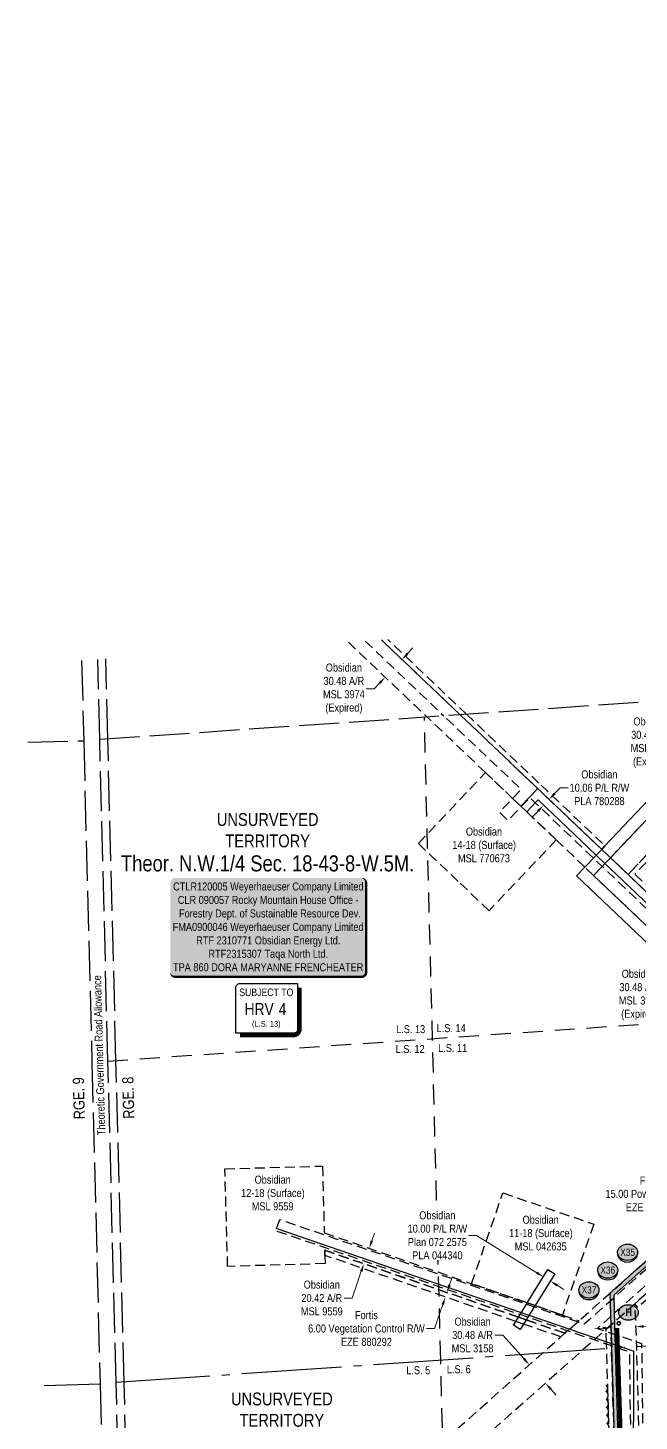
# Model space of a CAD drawing. Extents: x 624075 to 630566, y 5837004 to 5843820.
# Drawn here: x 624075 to 624839, y 5841017 to 5842758 of the extents above; entities that cross this region are included whole.
import ezdxf
from ezdxf.enums import TextEntityAlignment as Align

# ---------------------------------------------------------------- set-up
doc = ezdxf.new("R2010")
doc.units = 0
doc.header["$LTSCALE"] = 5
doc.header["$PDSIZE"] = 0.5
for name, pattern in [('0', [1, 1, 0]), ('foc-ACCESSROAD', [3.75, 2.5, -1.25]), ('foc-FLOWLINE', [3.75, 2.5, -1.25]), ('foc-LSD', [8, 5, -3]), ('foc-QUARTERLINE', [33, 25, -3, 2, -3]), ('foc-UNSURVEYED', [12.5, 10, -2.5])]:
    doc.linetypes.add(name, pattern=pattern)
doc.layers.get('Defpoints').update_dxf_attribs({"color": 9})
for name, color, linetype in [('AS-POWER', 104, 'foc-POWER'), ('AS-ROADS', 254, 'Continuous'), ('AS-SURFACE IMPACT', 7, 'Continuous'), ('C-AR', 13, 'foc-ACCESSROAD'), ('C-RW', 13, 'Continuous'), ('C-SYMBOL', 7, 'Continuous'), ('C-WS', 13, 'foc-ACCESSROAD'), ('CG-NOTES', 7, 'Continuous'), ('CTW', 7, 'Continuous'), ('F-EZE', 190, 'foc-FLOWLINE'), ('L-ROAD-T', 7, 'Continuous'), ('L-SECQ', 8, 'foc-QUARTERLINE'), ('L-SECTION-LSD', 7, 'foc-LSD'), ('L-UNS-T', 3, 'Continuous'), ('L-USEC', 7, 'foc-UNSURVEYED'), ('P-CROSSINGS', 250, 'Continuous'), ('P-TEMP-H', 41, 'Continuous'), ('P-TEMP_WORKSPACE', 46, 'Continuous'), ('T-BUSH', 110, '0')]:
    doc.layers.add(name, color=color, linetype=linetype)
for name, color, linetype, lineweight in [('C-AR-T', 13, 'Continuous', 9), ('C-RW-T', 13, 'Continuous', 9), ('C-WS-T', 13, 'Continuous', 9), ('F-EZE-T', 190, 'Continuous', 9)]:
    doc.layers.add(name, color=color, linetype=linetype, lineweight=lineweight)
doc.styles.add('100L', font='ARIALN.TTF', dxfattribs={"height": 11})
doc.styles.add('175L', font='ARIALN.TTF', dxfattribs={"height": 20})
doc.styles.add('80', font='ARIALN.TTF', dxfattribs={"height": 10})
doc.styles.add('80CG', font='ARIALN.TTF', dxfattribs={"height": 10})
doc.styles.add('80L', font='ARIALN.TTF', dxfattribs={"height": 10})
doc.styles.add('BOLD', font='ARIALNB.TTF')
doc.styles.add('Crossing', font='ARIALN.TTF', dxfattribs={"height": 10})
doc.styles.add('foc-LtypeFont', font='ARIALN.TTF', dxfattribs={"height": 7.35})
doc.styles.add('HRV', font='ARIALN.TTF', dxfattribs={"height": 3})
doc.linetypes.add('foc-POWER', pattern='A,6,-1,["P",foc-LtypeFont,S=0.2,R=0,X=-0.625,Y=-0.75],-1.24,4', length=12.24)
doc.dimstyles.new('Compass 5 000', dxfattribs={"dimscale": 5, "dimtxt": 9, "dimasz": 2, "dimexe": 0.2, "dimexo": 0.0625, "dimgap": 0.5, "dimtad": 0, "dimtih": 1, "dimtoh": 1, "dimzin": 0, "dimdsep": 46, "dimtxsty": '80CG', "dimcen": 0.1, "dimse1": 1, "dimse2": 1, "dimclrd": 256, "dimclrt": 256, "dimaunit": 1, "dimadec": 4, "dimazin": 0, "dimtfac": 0.06, "dimtofl": 0, "dimtmove": 0, "dimatfit": 1, "dimfxl": 0.2, "dimtolj": 1, "dimtzin": 0, "dimlwd": -1, "dimarcsym": 0})

# ---------------------------------------------------------------- blocks, each defined once
blk = doc.blocks.new('*D34')
at = {"layer": 'C-RW-T', "transparency": 16777216}
for p, q in [((624636, 5841249), (624626, 5841249)), ((624711.2, 5841202.4), (624636, 5841249)), ((624736.7, 5841186.6), (624745.2, 5841181.3))]:
    blk.add_line(p, q, dxfattribs=at)
for points in [[(624712, 5841203.8), (624710.3, 5841201), (624719.7, 5841197.1)], [(624737.5, 5841188), (624735.8, 5841185.2), (624728.2, 5841191.9)]]:
    blk.add_solid(points, dxfattribs=at)
at = {"layer": 'Defpoints', "color": 0, "transparency": 16777216}
for p in [(624719.7, 5841197.1), (624707.8, 5841178.1), (624716.3, 5841172.8)]:
    blk.add_point(p, dxfattribs=at)
at = {"layer": 'C-RW-T', "transparency": 16777216, "insert": (624586.9, 5841249), "char_height": 10, "attachment_point": 5, "style": '80CG', "bg_fill": 3, "box_fill_scale": 1.1, "bg_fill_color": 256, "bg_fill_true_color": 13158600, "bg_fill_transparency": 0}
blk.add_mtext('\\A1;Obsidian\\P10.00 P/L R/W\\PPlan 072 2575\\PPLA 044340', dxfattribs=at)
blk = doc.blocks.new('*D64')
at = {"layer": 'Defpoints', "color": 0, "transparency": 16777216}
for p in [(624950.9, 5841298.3), (624936.9, 5841285.8), (624960.9, 5841287.1)]:
    blk.add_point(p, dxfattribs=at)
at = {"layer": 'F-EZE-T', "transparency": 16777216}
for p, q in [((624923.6, 5841300.8), (624913.6, 5841300.8)), ((624930.2, 5841293.3), (624923.6, 5841300.8)), ((624953.4, 5841267.1), (624960.1, 5841259.6))]:
    blk.add_line(p, q, dxfattribs=at)
for points in [[(624931.5, 5841294.4), (624929, 5841292.2), (624936.9, 5841285.8)], [(624954.7, 5841268.2), (624952.2, 5841266), (624946.8, 5841274.6)]]:
    blk.add_solid(points, dxfattribs=at)
at = {"layer": 'F-EZE-T', "transparency": 16777216, "insert": (624854.4, 5841300.8), "char_height": 10, "attachment_point": 5, "style": '80CG'}
blk.add_mtext('\\A1;Fortis\\P15.00 Power Line R/W\\PEZE 100230', dxfattribs=at)
blk = doc.blocks.new('*D67')
at = {"layer": 'C-AR-T', "transparency": 16777216}
for p, q in [((624505, 5841242.3), (624508.3, 5841251.7)), ((624491.8, 5841204.1), (624480.3, 5841170.7)), ((624480.3, 5841170.7), (624470.3, 5841170.7))]:
    blk.add_line(p, q, dxfattribs=at)
for points in [[(624503.4, 5841242.8), (624506.6, 5841241.7), (624501.7, 5841232.8)], [(624490.2, 5841204.6), (624493.4, 5841203.5), (624495.1, 5841213.5)]]:
    blk.add_solid(points, dxfattribs=at)
at = {"layer": 'Defpoints', "color": 0, "transparency": 16777216}
for p in [(624481.1, 5841240), (624501.7, 5841232.8), (624474.4, 5841220.7)]:
    blk.add_point(p, dxfattribs=at)
at = {"layer": 'C-AR-T', "transparency": 16777216, "insert": (624442.4, 5841170.7), "char_height": 10, "attachment_point": 5, "style": '80CG'}
blk.add_mtext('\\A1;Obsidian\\P20.42 A/R\\PMSL 9559', dxfattribs=at)
blk = doc.blocks.new('*D68')
at = {"layer": 'Defpoints', "color": 0, "transparency": 16777216}
for p in [(624559.3, 5841185), (624561.2, 5841190.7), (624596.9, 5841172)]:
    blk.add_point(p, dxfattribs=at)
at = {"layer": 'F-EZE-T', "transparency": 16777216}
for p, q in [((624602.2, 5841187.1), (624605.4, 5841196.6)), ((624593.7, 5841162.5), (624583.3, 5841132.6)), ((624583.3, 5841132.6), (624573.3, 5841132.6))]:
    blk.add_line(p, q, dxfattribs=at)
for points in [[(624600.6, 5841187.7), (624603.7, 5841186.6), (624598.9, 5841177.7)], [(624592.1, 5841163.1), (624595.2, 5841162), (624596.9, 5841172)]]:
    blk.add_solid(points, dxfattribs=at)
at = {"layer": 'F-EZE-T', "transparency": 16777216, "insert": (624498.2, 5841132.6), "char_height": 10, "attachment_point": 5, "style": '80CG'}
blk.add_mtext('\\A1;Fortis\\P6.00 Vegetation Control R/W\\PEZE 880292', dxfattribs=at)
blk = doc.blocks.new('*D70')
at = {"layer": 'C-RW-T', "transparency": 16777216}
for p, q in [((624733.5, 5841800.9), (624740.4, 5841808.2)), ((624740.4, 5841808.2), (624750.4, 5841808.2)), ((624712.8, 5841779.2), (624705.9, 5841771.9))]:
    blk.add_line(p, q, dxfattribs=at)
for points in [[(624732.3, 5841802.1), (624734.7, 5841799.8), (624726.6, 5841793.7)], [(624711.6, 5841780.3), (624714, 5841778), (624719.7, 5841786.4)]]:
    blk.add_solid(points, dxfattribs=at)
at = {"layer": 'Defpoints', "color": 0, "transparency": 16777216}
for p in [(624726.6, 5841793.7), (624730.2, 5841790.3), (624723.3, 5841783)]:
    blk.add_point(p, dxfattribs=at)
at = {"layer": 'C-RW-T', "transparency": 16777216, "insert": (624789.5, 5841808.2), "char_height": 10, "attachment_point": 5, "style": '80CG'}
blk.add_mtext('\\A1;Obsidian\\P10.06 P/L R/W\\PPLA 780288', dxfattribs=at)
blk = doc.blocks.new('*D76')
at = {"layer": 'C-RW-T', "transparency": 16777216}
for p, q in [((624935.1, 5841609.4), (624942, 5841616.7)), ((624900.5, 5841573), (624877.9, 5841549.3)), ((624877.9, 5841549.3), (624867.9, 5841549.3))]:
    blk.add_line(p, q, dxfattribs=at)
for points in [[(624933.9, 5841610.6), (624936.3, 5841608.3), (624928.2, 5841602.2)], [(624899.3, 5841574.2), (624901.7, 5841571.9), (624907.4, 5841580.3)]]:
    blk.add_solid(points, dxfattribs=at)
at = {"layer": 'Defpoints', "color": 0, "transparency": 16777216}
for p in [(624907.4, 5841580.3), (624940.2, 5841590.8), (624919.3, 5841568.9)]:
    blk.add_point(p, dxfattribs=at)
at = {"layer": 'C-RW-T', "transparency": 16777216, "insert": (624840, 5841549.3), "char_height": 10, "attachment_point": 5, "style": '80CG'}
blk.add_mtext('\\A1;Obsidian\\P30.48 A/R\\PMSL 3974\\P(Expired)', dxfattribs=at)
blk = doc.blocks.new('*D120')
at = {"layer": 'C-RW-T', "transparency": 16777216}
for p, q in [((624668.8, 5841124.5), (624658.8, 5841124.5)), ((624695.3, 5841094.7), (624668.8, 5841124.5)), ((624728.8, 5841056.9), (624735.4, 5841049.5))]:
    blk.add_line(p, q, dxfattribs=at)
for points in [[(624696.5, 5841095.8), (624694, 5841093.6), (624701.9, 5841087.2)], [(624730, 5841058), (624727.5, 5841055.8), (624722.2, 5841064.4)]]:
    blk.add_solid(points, dxfattribs=at)
at = {"layer": 'Defpoints', "color": 0, "transparency": 16777216}
for p in [(624701.9, 5841087.2), (624714, 5841098), (624734.3, 5841075.2)]:
    blk.add_point(p, dxfattribs=at)
at = {"layer": 'C-RW-T', "transparency": 16777216, "insert": (624630.9, 5841124.5), "char_height": 10, "attachment_point": 5, "style": '80CG'}
blk.add_mtext('\\A1;Obsidian\\P30.48 A/R\\PMSL 3158', dxfattribs=at)
blk = doc.blocks.new('*D121')
at = {"layer": 'C-RW-T', "transparency": 16777216}
for p, q in [((624793.8, 5841133.1), (624783.8, 5841132.7)), ((624844.8, 5841135.3), (624872.7, 5841136.5))]:
    blk.add_line(p, q, dxfattribs=at)
for points in [[(624793.7, 5841134.8), (624793.9, 5841131.5), (624803.8, 5841133.5)], [(624844.8, 5841136.9), (624844.9, 5841133.6), (624834.8, 5841134.9)]]:
    blk.add_solid(points, dxfattribs=at)
at = {"layer": 'Defpoints', "color": 0, "transparency": 16777216}
for p in [(624804.3, 5841122.3), (624834.8, 5841134.9), (624835.3, 5841123.6)]:
    blk.add_point(p, dxfattribs=at)
at = {"layer": 'C-RW-T', "transparency": 16777216, "insert": (624900.6, 5841136.5), "char_height": 10, "attachment_point": 5, "style": '80CG', "bg_fill": 3, "box_fill_scale": 1.1, "bg_fill_color": 256, "bg_fill_true_color": 13158600, "bg_fill_transparency": 0}
blk.add_mtext('\\A1;Obsidian\\P30.48 A/R\\PMSL 3973\\P(Expired)', dxfattribs=at)
blk = doc.blocks.new('xing2')
h = blk.add_hatch(color=50)
h.dxf.hatch_style = 1
edge = h.paths.add_edge_path()
edge.add_ellipse((0, 0), major_axis=(-12.5, 0), ratio=0.816297, start_angle=0, end_angle=360)
h = blk.add_hatch(color=250)
h.dxf.hatch_style = 1
edge = h.paths.add_edge_path()
edge.add_ellipse((0, -2), major_axis=(-12.5, 0), ratio=0.816297, start_angle=0, end_angle=180)
edge.add_line((12.5, -2), (12.5, 0))
edge.add_ellipse((0, 0), major_axis=(-12.5, 0), ratio=0.816297, start_angle=0, end_angle=180, ccw=False)
edge.add_line((-12.5, 0), (-12.5, -2))
at = {"color": 250}
blk.add_ellipse((0, 0), major_axis=(-12.5, 0), ratio=0.816297, dxfattribs=at)
blk.add_ellipse((0, -2), major_axis=(-12.5, 0), ratio=0.816297, start_param=0, end_param=3.141593, dxfattribs=at)
at = {"color": 250, "style": 'Crossing'}
blk.add_attdef('CROSSING', text='', height=9, dxfattribs=at).set_placement((0.1, 0), align=Align.MIDDLE_CENTER)
at = {"color": 250, "style": 'Crossing', "flags": 1}
for tag, p in [('OWNER', (0.1, -12.5)), ('DESCRIPTION', (0.1, -25.8)), ('LOCATION', (0.1, -39.3)), ('DWG_REF', (0.1, -52.8))]:
    blk.add_attdef(tag, text='', height=9, dxfattribs=at).set_placement(p, align=Align.MIDDLE_CENTER)
blk = doc.blocks.new('AA')
at = {"const_width": 4}
blk.add_lwpolyline([(-1, 0, 1), (1, 0, 1)], format="xyb", close=True, dxfattribs=at)
blk.add_circle((0, 0), 2)
blk = doc.blocks.new('Route_Letters')
h = blk.add_hatch(color=255)
h.dxf.hatch_style = 1
edge = h.paths.add_edge_path()
edge.add_ellipse((-0.1, 0.5), major_axis=(-12, 0), ratio=0.789318, start_angle=0, end_angle=360)
at = {"color": 5}
blk.add_open_spline([(-12.3, 0.5), (-12.3, -0.3), (-12.2, -1), (-11.7, -2.8), (-11.1, -3.9), (-9.6, -5.8), (-8.5, -6.7), (-6.2, -8), (-4.9, -8.5), (-2.1, -9.2), (-0.7, -9.3), (2.2, -9.1), (3.6, -8.8), (6.3, -7.9), (7.5, -7.2), (9.5, -5.6), (10.4, -4.6), (11.6, -2.5), (12, -1.4), (12.2, 0.9), (12, 2.1), (11.2, 4.3), (10.5, 5.4), (8.8, 7.2), (7.7, 8), (5.3, 9.2), (3.9, 9.7), (1.1, 10.2), (-0.4, 10.2), (-3.2, 9.9), (-4.6, 9.6), (-7.2, 8.5), (-8.3, 7.7), (-10.2, 6), (-11, 5), (-12, 2.9), (-12.3, 1.7), (-12.3, 0.5), (-12.3, 0.5), (-12.3, 0.5)], degree=3, knots=[0, 0, 0, 0, 0.219529, 0.219529, 0.575727, 0.575727, 0.931924, 0.931924, 1.288121, 1.288121, 1.644318, 1.644318, 2.000515, 2.000515, 2.356712, 2.356712, 2.712909, 2.712909, 3.069107, 3.069107, 3.425304, 3.425304, 3.781501, 3.781501, 4.137698, 4.137698, 4.493895, 4.493895, 4.850092, 4.850092, 5.20629, 5.20629, 5.562487, 5.562487, 5.918684, 5.918684, 6.274881, 6.274881, 6.283185, 6.283185, 6.283185, 6.283185], dxfattribs=at)
at = {"color": 14, "style": 'BOLD'}
blk.add_attdef('A', text='', height=9.5, dxfattribs=at).set_placement((0.2, 1), align=Align.MIDDLE)
blk = doc.blocks.new('*U140')
h = blk.add_hatch(color=255)
edge = h.paths.add_edge_path()
edge.add_line((-116.5, -62.5), (116.5, -62.5))
edge.add_arc((116.5, -56.5), 6, 270, 360)
edge.add_line((122.5, -56.5), (122.5, 55))
edge.add_arc((116.5, 55), 6, 0, 90)
edge.add_line((116.5, 61), (-116.5, 61))
edge.add_arc((-116.5, 55), 6, 90, 180)
edge.add_line((-122.5, 55), (-122.5, -56.5))
edge.add_arc((-116.5, -56.5), 6, 180, 270)
at = {"color": 44, "flags": 128}
blk.add_lwpolyline([(-116.5, -62.5, 3, 3, 0), (116.5, -62.5, 3, 3, 0.414214), (122.5, -56.5, 3, 3, 0), (122.5, 55, 3, 0, 0.414214), (116.5, 61, 0, 0, 0), (-116.5, 61, 0, 0, 0.414214), (-122.5, 55, 0, 0, 0), (-122.5, -56.5, 0, 3, 0.414214)], format="xyseb", close=True, dxfattribs=at)
at = {"color": 44, "style": '80'}
blk.add_attdef('ENTER_TEXT_001', (-36, -5), '', height=10, dxfattribs=at)
blk = doc.blocks.new('*D203')
at = {"layer": 'C-WS-T', "transparency": 16777216}
for p, q in [((624549.6, 5841975.8), (624556.4, 5841983)), ((624507.9, 5841931.9), (624497.9, 5841931.9)), ((624514.8, 5841939.2), (624507.9, 5841931.9))]:
    blk.add_line(p, q, dxfattribs=at)
for points in [[(624548.3, 5841976.9), (624550.8, 5841974.6), (624542.7, 5841968.5)], [(624513.6, 5841940.3), (624516, 5841938), (624521.7, 5841946.4)]]:
    blk.add_solid(points, dxfattribs=at)
at = {"layer": 'Defpoints', "color": 0, "transparency": 16777216}
for p in [(624547.3, 5841964.1), (624521.7, 5841946.4), (624526.3, 5841942)]:
    blk.add_point(p, dxfattribs=at)
at = {"layer": 'C-WS-T', "transparency": 16777216, "insert": (624470, 5841931.9), "char_height": 10, "attachment_point": 5, "style": '80CG'}
blk.add_mtext('\\A1;Obsidian\\P30.48 A/R\\PMSL 3974\\P(Expired)', dxfattribs=at)
blk = doc.blocks.new('HRV')
blk.add_lwpolyline([(-35.1, 31.6), (37.2, 31.6), (37.2, -25.5, -0.414214), (32.2, -30.5), (-40.1, -30.5), (-40.1, 26.6, -0.414214)], format="xyb", close=True)
at = {"const_width": 5, "flags": 128}
blk.add_lwpolyline([(-35.1, -33), (32.2, -33, 0.414214), (39.7, -25.5), (39.7, 26.6)], format="xyb", dxfattribs=at)
at = {"style": '80L'}
blk.add_text('SUBJECT TO', height=9.5, dxfattribs=at).set_placement((-2, 13.1), align=Align.BOTTOM_CENTER)
blk.add_attdef('(N.W.1/4 00)', text='', height=7.12, dxfattribs=at).set_placement((-2, -24.4), align=Align.BOTTOM_CENTER)
at = {"layer": 'CTW', "color": 3, "style": 'HRV'}
blk.add_text('HRV', height=15, dxfattribs=at).set_placement((-10.9, -0.2), align=Align.MIDDLE_CENTER)
blk.add_attdef('0', text='', height=15, dxfattribs=at).set_placement((18.3, -0.2), align=Align.MIDDLE_CENTER)
blk = doc.blocks.new('*D215')
at = {"layer": 'C-AR-T', "transparency": 16777216}
for p, q in [((624892.6, 5841864.6), (624882.6, 5841864.6)), ((624910.2, 5841847.9), (624892.6, 5841864.6)), ((624946.8, 5841813.2), (624954, 5841806.3))]:
    blk.add_line(p, q, dxfattribs=at)
for points in [[(624911.3, 5841849.1), (624909, 5841846.7), (624917.4, 5841841.1)], [(624947.9, 5841814.4), (624945.6, 5841812), (624939.5, 5841820.1)]]:
    blk.add_solid(points, dxfattribs=at)
at = {"layer": 'Defpoints', "color": 0, "transparency": 16777216}
for p in [(624917.4, 5841841.1), (624919.9, 5841843.7), (624942, 5841822.7)]:
    blk.add_point(p, dxfattribs=at)
at = {"layer": 'C-AR-T', "transparency": 16777216, "insert": (624854.7, 5841864.6), "char_height": 10, "attachment_point": 5, "style": '80CG'}
blk.add_mtext('\\A1;Obsidian\\P30.48 A/R\\PMSL 3975\\P(Expired)', dxfattribs=at)

msp = doc.modelspace()

# ---------------------------------------------------------------- hatches: boundary and pattern name
at = {"layer": 'P-TEMP-H'}
h = msp.add_hatch(color=256, dxfattribs=at)
h.dxf.hatch_style = 1
h.paths.add_polyline_path([(626146.972, 5837443.751), (626146.972, 5837438.753), (626166.965, 5837438.753), (626224.004, 5837431.653), (626243.169, 5837585.622), (626233.959, 5837949.053), (626231.8, 5838034.23), (626231.637, 5838044.604), (626217.476, 5838047.906), (626192.914, 5838053.632), (626168.224, 5838059.389), (626148.846, 5838064.598), (626126.735, 5838070.541), (626120.02, 5838073.358), (626066.392, 5838095.862), (626034.974, 5838117.397), (626016.465, 5838143.526), (626006.745, 5838177.961), (626001.353, 5838249.593), (625977.662, 5838378.714), (625947.35, 5838459.403), (625904.912, 5838538.206), (625897.192, 5838552.542), (625873.592, 5838582.481), (625863.508, 5838595.275), (625834.479, 5838617.974), (625827.535, 5838623.403), (625820.979, 5838625.255), (625789.861, 5838634.045), (625788.714, 5838634.369), (625756.415, 5838643.492), (625740.16, 5838648.083), (625710.207, 5838671.474), (625705.365, 5838696.723), (625702.97, 5838732.53), (625698.478, 5838799.717), (625692.894, 5838854.433), (625685.696, 5838889.503), (625669.945, 5838919.941), (625615.201, 5838963.715), (625535.375, 5839015.448), (625523.932, 5839030.241), (625499.608, 5839095.12), (625469.377, 5839178.902), (625441.079, 5839232.735), (625434.25, 5839245.727), (625426.315, 5839265.348), (625424.704, 5839269.331), (625413.136, 5839297.937), (625412.539, 5839299.411), (625224.707, 5839504.989), (625132.612, 5839605.789), (625122.618, 5839616.727), (625068.186, 5839676.304), (625054.684, 5839691.083), (625031.923, 5839715.997), (624532.487, 5840262.62), (624506.503, 5840291.058), (624434.39, 5840369.985), (624424.273, 5840381.058), (624365.831, 5840445.021), (624352.844, 5840459.231), (624392.625, 5840495.53), (624409.07, 5840512.876), (624501.284, 5840555.496), (624522.002, 5840577.34), (624812.151, 5840884.072), (624815.187, 5840926.185), (624808.861, 5841137.063), (624807.821, 5841174.517), (625068.366, 5841405.676), (625067.508, 5841404.923), (625187.406, 5841511.282), (625331.524, 5841639.139), (625678.972, 5841947.4), (625954.053, 5842191.456), (626028.823, 5842257.79), (626289.176, 5842488.777), (626597.923, 5842762.709), (626601.125, 5842765.55), (626871.997, 5843005.873), (627013.797, 5843131.681), (627394.954, 5843469.852), (627476.425, 5843542.136), (627579.461, 5843629.016), (627595.899, 5843609.521), (627807.119, 5843368.502), (627912.819, 5843406.904), (627967.027, 5843414.89), (628230.311, 5843232.542), (628315.153, 5843173.781), (628393.275, 5843122.374), (628460.671, 5843078.024), (628653.288, 5843395.538), (628765.077, 5843342.231), (628887.206, 5843339.246), (629211.708, 5843376.773), (629377.481, 5843423.741), (629453.63, 5843473.599), (629463.418, 5843558.632), (629455.324, 5843594.326), (629450.449, 5843593.221), (629458.355, 5843558.357), (629448.933, 5843476.497), (629375.383, 5843428.342), (629210.734, 5843381.692), (628886.979, 5843344.252), (628766.266, 5843347.201), (628651.36, 5843401.995), (628459.087, 5843085.049), (628396.049, 5843126.532), (628317.95, 5843177.924), (628233.157, 5843236.651), (627968.251, 5843420.123), (627911.589, 5843411.774), (627808.625, 5843374.367), (627599.69, 5843612.78), (627580.109, 5843636.002), (627473.155, 5843545.916), (627391.636, 5843473.591), (627010.48, 5843135.42), (626868.68, 5843009.612), (626598.043, 5842769.497), (626285.859, 5842492.516), (626025.506, 5842261.529), (625950.736, 5842195.195), (625675.655, 5841951.138), (625328.207, 5841642.878), (625196.525, 5841526.047), (625103.713, 5841443.718), (625099.206, 5841439.719), (625091.65, 5841433.016), (625087.931, 5841429.729), (625080.041, 5841422.752), (625076.282, 5841419.429), (625065.049, 5841409.415), (624802.76, 5841176.709), (624803.865, 5841136.919), (624810.183, 5840926.29), (624807.294, 5840886.21), (624518.371, 5840580.774), (624498.317, 5840559.631), (624406.101, 5840517.01), (624389.256, 5840499.222), (624345.782, 5840459.554), (624362.141, 5840441.649), (624420.583, 5840377.686), (624430.7, 5840366.614), (624502.813, 5840287.687), (624528.797, 5840259.248), (625028.233, 5839712.625), (625050.994, 5839687.711), (625064.496, 5839672.932), (625118.928, 5839613.356), (625128.922, 5839602.417), (625221.017, 5839501.617), (625408.243, 5839296.704), (625408.502, 5839296.063), (625420.071, 5839267.457), (625421.682, 5839263.474), (625429.71, 5839243.622), (625436.655, 5839230.41), (625464.793, 5839176.881), (625494.917, 5839093.394), (625519.517, 5839027.78), (625531.942, 5839011.716), (625612.274, 5838959.655), (625665.994, 5838916.701), (625680.939, 5838887.821), (625687.947, 5838853.675), (625693.496, 5838799.297), (625697.983, 5838732.196), (625700.398, 5838696.083), (625705.652, 5838668.69), (625737.857, 5838643.539), (625755.056, 5838638.682), (625787.355, 5838629.559), (625788.502, 5838629.235), (625819.621, 5838620.445), (625825.231, 5838618.86), (625831.401, 5838614.037), (625859.955, 5838591.709), (625869.667, 5838579.387), (625892.997, 5838549.789), (625900.511, 5838535.836), (625942.789, 5838457.33), (625972.827, 5838377.374), (625996.389, 5838248.953), (626001.799, 5838177.086), (626011.889, 5838141.339), (626031.411, 5838113.78), (626063.988, 5838091.451), (626118.086, 5838068.75), (626125.112, 5838065.802), (626147.549, 5838059.771), (626167.007, 5838054.541), (626191.779, 5838048.765), (626216.342, 5838043.038), (626226.701, 5838040.623), (626226.803, 5838034.128), (626228.962, 5837948.926), (626238.163, 5837585.869), (626219.661, 5837437.23), (626167.274, 5837443.751)])

# ---------------------------------------------------------------- linework, layer by layer
at = {"layer": 'AS-POWER'}
for points in [[(624385.039, 5841258.048), (624690.419, 5841153.18), (624700.129, 5841149.847), (624749.84, 5841132.778), (624782.991, 5841121.397), (624798.581, 5841116.044), (624804.645, 5841113.962), (624813.779, 5841110.821), (624832.444, 5841104.419)], [(624104.161, 5840713.885), (624167.275, 5840644.686), (624183.886, 5840626.46), (624190.774, 5840618.906), (624193.326, 5840616.111), (624198.314, 5840610.524), (624200.735, 5840607.977), (624204.443, 5840603.916), (624292.595, 5840507.276), (624346.914, 5840554.018), (624398.712, 5840602.179), (624496.913, 5840604.04), (624523.508, 5840604.683), (624546.032, 5840628.041), (624612.398, 5840697.487), (624690.661, 5840779.862), (624769.282, 5840862.193), (624832.31, 5840928.163), (624832.444, 5841104.419)]]:
    msp.add_lwpolyline(points, dxfattribs=at)
at = {"layer": 'AS-ROADS', "const_width": 5, "flags": 128}
msp.add_lwpolyline([(624811.867, 5841133.377), (624815.165, 5841030.972), (624817.272, 5840958.14), (624813.871, 5840927.347), (624802.949, 5840904.249), (624767.561, 5840867.417), (624695.944, 5840792.88), (624618.538, 5840710.689), (624608.961, 5840701.192), (624568.57, 5840658.129), (624541.386, 5840630.349), (624519.42, 5840607.424), (624482.189, 5840569.105), (624460.363, 5840548.523), (624430.398, 5840523.665), (624401.104, 5840500.668), (624379.201, 5840482.974), (624357.012, 5840463.177), (624345.406, 5840452.982)], dxfattribs=at)
at = {"layer": 'C-AR', "flags": 128}
msp.add_lwpolyline([(624246.993, 5840642.852), (624212.794, 5840612.503), (624209.032, 5840616.619), (624206.638, 5840619.136), (624201.695, 5840624.662), (624199.116, 5840627.48), (624192.222, 5840635.026), (624205.922, 5840647.189), (624226.419, 5840665.371), (624717.576, 5841101.131), (624741.267, 5841122.152), (624746.42, 5841126.724), (624749.768, 5841129.694), (624751.074, 5841130.853), (624762.668, 5841141.139), (624763.959, 5841142.285), (624990.146, 5841342.959), (625029.632, 5841377.992), (625040.849, 5841387.943), (625065.049, 5841409.415), (625076.282, 5841419.429), (625091.65, 5841433.016), (625099.206, 5841439.719), (625103.713, 5841443.718), (625116.613, 5841455.163), (625124.14, 5841461.841), (625196.306, 5841525.867), (625211.108, 5841539), (625220.877, 5841547.667), (625328.034, 5841642.739), (625505.788, 5841800.445), (625622.845, 5841904.3), (625660.393, 5841937.614), (625675.604, 5841951.109), (625702.426, 5841974.907), (625783.995, 5842047.275), (625813.493, 5842073.447), (625941.658, 5842187.157), (625946.153, 5842191.145), (625953.689, 5842197.83), (625968.991, 5842211.405), (625970.072, 5842212.363), (625971.176, 5842172.575), (625964.691, 5842166.822), (625957.103, 5842160.088), (625814.524, 5842033.59), (625785.026, 5842007.419), (625752.276, 5841978.362), (625643.085, 5841881.487), (625622.373, 5841863.11), (625614.822, 5841856.411), (625614.331, 5841855.976), (625590.31, 5841834.663), (625526.03, 5841777.632), (625222.25, 5841508.114), (625212.48, 5841499.446), (625197.678, 5841486.314), (625145.26, 5841439.808), (625137.733, 5841433.13), (625121.396, 5841418.635), (625098.5, 5841398.321), (625087.24, 5841388.332), (625049.899, 5841355.202), (624991.17, 5841303.097), (624837.468, 5841166.732), (624833.641, 5841163.336), (624803.865, 5841136.919), (624798.003, 5841131.718), (624797.038, 5841130.861), (624795.826, 5841129.786), (624784.155, 5841119.43), (624782.929, 5841118.342), (624767.422, 5841104.584), (624246.993, 5840642.852)], close=True, dxfattribs=at)
at = {"layer": 'C-AR'}
for points in [[(624985.979, 5841505.226), (624782.219, 5841698.815), (624771.348, 5841709.144), (624735.583, 5841743.123), (624698.66, 5841778.205), (624697.055, 5841779.729), (624691.795, 5841784.726), (624691.363, 5841785.137), (624681.006, 5841794.977), (624647.143, 5841827.149), (624573.895, 5841896.736), (624573.879, 5841896.752)], [(624615.148, 5841899.61), (624615.164, 5841899.594), (624712.367, 5841807.243), (624718.06, 5841801.836), (624792.354, 5841731.249), (624803.305, 5841720.854), (624825.334, 5841699.916), (624984.872, 5841548.347)]]:
    msp.add_lwpolyline(points, dxfattribs=at)
at = {"layer": 'C-AR', "flags": 128}
msp.add_lwpolyline([(624959.469, 5840742.786), (624916.47, 5840783.536), (624887.42, 5840811.068), (624844.962, 5840851.309), (624837.699, 5840858.192), (624834.081, 5840861.623), (624823.196, 5840871.938), (624815.287, 5840878.65), (624810.925, 5840882.776), (624810.183, 5840926.29), (624804.692, 5841107.165), (624804.587, 5841110.927), (624804.546, 5841112.39), (624804.142, 5841126.938), (624804.101, 5841128.423), (624803.865, 5841136.919), (624833.641, 5841163.336), (624835.544, 5841118.161), (624835.582, 5841116.767), (624835.773, 5841109.652), (624840.723, 5840925.119), (624840.79, 5840922.625), (624841.488, 5840896.621), (624844.176, 5840894.073), (624855.059, 5840883.757), (624858.679, 5840880.328), (624865.941, 5840873.444), (624908.4, 5840833.202), (624937.45, 5840805.671), (625005.894, 5840740.805), (625108.129, 5840643.912)], dxfattribs=at)
at = {"layer": 'C-RW'}
for points in [[(624986.523, 5841484.023), (624761.02, 5841698.273), (624771.348, 5841709.144), (624782.015, 5841720.371), (624785.423, 5841723.957), (624792.353, 5841731.25), (624796.491, 5841735.606), (624975.232, 5841923.737)], [(624975.776, 5841902.539), (624803.292, 5841720.886), (624796.327, 5841713.655), (624792.911, 5841710.047), (624782.219, 5841698.815), (624985.979, 5841505.226)], [(624985.237, 5841534.113), (624818.403, 5841692.623), (624796.331, 5841713.644), (624785.423, 5841723.957), (624712.733, 5841793.019), (624709.328, 5841789.434), (624698.66, 5841778.205), (624697.055, 5841779.729), (624691.795, 5841784.726), (624691.363, 5841785.137), (624712.367, 5841807.243), (624718.06, 5841801.836), (624718.06, 5841801.836), (624792.354, 5841731.249), (624803.305, 5841720.854), (624825.334, 5841699.916), (624984.872, 5841548.347)]]:
    msp.add_lwpolyline(points, dxfattribs=at)
msp.add_lwpolyline([(624694.771, 5841138.206), (624690.535, 5841131.363), (624682.024, 5841136.63), (624685.074, 5841141.555), (624688.313, 5841146.788), (624690.33, 5841150.044), (624691.239, 5841151.513), (624698.432, 5841163.132), (624699.34, 5841164.597), (624725.153, 5841206.293), (624733.658, 5841201.019), (624709.037, 5841161.249), (624708.144, 5841159.806), (624700.936, 5841148.164), (624700.042, 5841146.719), (624698.012, 5841143.44), (624694.771, 5841138.206)], close=True, dxfattribs=at)
at = {"layer": 'C-WS'}
for points in [[(625243.42, 5842169.712), (625245.182, 5842096.079), (625191.826, 5842094.802), (625176.581, 5842094.437), (625164.314, 5842094.144), (625157.556, 5842093.982), (625113.088, 5842002.786), (625043.227, 5841929.253), (624976.883, 5841859.426), (624829.471, 5841704.271), (624825.334, 5841699.916), (624803.305, 5841720.854), (624975.776, 5841902.539), (624998.194, 5841926.138), (625087.737, 5842020.382), (625123.225, 5842093.161), (625120.307, 5842215.118), (625151.101, 5842215.855), (625181.285, 5842216.577), (625242.264, 5842218.036), (625243.019, 5842186.49), (625243.42, 5842169.712)], [(624735.583, 5841743.123), (624651.557, 5841654.683), (624613.029, 5841691.288), (624563.117, 5841738.71), (624647.143, 5841827.149), (624681.006, 5841794.977), (624691.363, 5841785.137), (624691.795, 5841784.726), (624697.055, 5841779.729), (624698.66, 5841778.205), (624735.583, 5841743.123)], [(624445.523, 5841252.245), (624629.699, 5841188.645), (624699.34, 5841164.597), (624709.037, 5841161.249), (624743.194, 5841149.455), (624763.959, 5841142.285), (624762.668, 5841141.139), (624751.074, 5841130.853), (624749.768, 5841129.694), (624746.42, 5841126.724), (624698.012, 5841143.44), (624688.313, 5841146.788), (624446.133, 5841230.419), (624446.312, 5841224.006), (624446.601, 5841213.652), (624324.656, 5841210.247), (624321.251, 5841332.191), (624443.196, 5841335.596), (624445.523, 5841252.245)], [(624782.386, 5841262.951), (624743.194, 5841149.455), (624709.037, 5841161.249), (624699.34, 5841164.597), (624629.699, 5841188.645), (624668.893, 5841302.142), (624782.386, 5841262.951)]]:
    msp.add_lwpolyline(points, close=True, dxfattribs=at)
at = {"layer": 'C-WS', "flags": 128}
for points in [[(624615.427, 5841899.376), (624615.178, 5841899.612), (624516.88, 5841993.008)], [(624475.611, 5841990.15), (624558.558, 5841911.338), (624573.909, 5841896.754), (624574.095, 5841896.577)]]:
    msp.add_lwpolyline(points, dxfattribs=at)
at = {"layer": 'Defpoints'}
for p in [(624382.551, 5841271.967), (624382.551, 5841271.967), (624674.897, 5841169.828), (624674.897, 5841169.828)]:
    msp.add_point(p, dxfattribs=at)
at = {"layer": 'F-EZE'}
for points in [[(625103.713, 5841443.718), (625099.206, 5841439.719), (624984.872, 5841548.347), (624825.334, 5841699.916), (624829.471, 5841704.271), (624976.883, 5841859.426), (625043.227, 5841929.253), (625113.088, 5842002.786), (625157.556, 5842093.982), (625164.314, 5842094.144), (625118.078, 5841999.322), (625052.09, 5841929.867), (624977.101, 5841850.939), (624833.823, 5841700.136), (624984.654, 5841556.834), (625103.713, 5841443.718)], [(624991.371, 5841295.25), (624837.656, 5841158.847), (624833.641, 5841163.336), (624837.468, 5841166.732), (624991.17, 5841303.097), (625049.899, 5841355.202), (625087.24, 5841388.332), (625098.5, 5841398.321), (625102.867, 5841394.172), (625091.609, 5841384.182), (625053.889, 5841350.716), (624991.371, 5841295.25)], [(624746.42, 5841126.724), (624741.267, 5841122.152), (624694.771, 5841138.206), (624685.074, 5841141.555), (624446.312, 5841224.006), (624446.133, 5841230.419), (624688.313, 5841146.788), (624698.012, 5841143.44), (624746.42, 5841126.724)], [(624810.183, 5840926.29), (624803.893, 5840919.721), (624798.697, 5841106.75), (624798.523, 5841113.003), (624798.482, 5841114.484), (624798.079, 5841129.015), (624798.037, 5841130.517), (624798.003, 5841131.718), (624803.865, 5841136.919), (624804.101, 5841128.423), (624804.142, 5841126.938), (624804.546, 5841112.39), (624804.587, 5841110.927), (624804.692, 5841107.165), (624810.183, 5840926.29)]]:
    msp.add_lwpolyline(points, close=True, dxfattribs=at)
at = {"layer": 'F-EZE', "flags": 128}
for points in [[(624615.427, 5841899.376), (624615.178, 5841899.612), (624516.88, 5841993.008)], [(624516.88, 5841993.008), (624615.178, 5841899.612), (624615.427, 5841899.376)], [(624623.564, 5841899.927), (624623.302, 5841900.175), (624525.005, 5841993.571)], [(624496.57, 5841991.601), (624594.867, 5841898.206), (624595.086, 5841897.998)], [(624103.701, 5840731.929), (624175.594, 5840653.242), (624192.223, 5840635.029), (624199.116, 5840627.482), (624201.696, 5840624.662), (624206.638, 5840619.136), (624209.033, 5840616.621), (624212.795, 5840612.507), (624296.026, 5840521.423), (624330.067, 5840551.921), (624398.585, 5840613.306), (624516.877, 5840616.303), (624526.275, 5840616.542), (624810.103, 5840912.408), (624829.679, 5840932.816), (624827.399, 5841103.117), (624813.729, 5841107.792), (624804.587, 5841110.927), (624798.523, 5841113.003), (624782.929, 5841118.342), (624749.768, 5841129.694), (624700.042, 5841146.719), (624690.33, 5841150.044), (624384.857, 5841254.645), (624389.717, 5841268.839), (624698.432, 5841163.132), (624708.144, 5841159.806), (624762.668, 5841141.139), (624770.646, 5841138.408), (624990.394, 5841333.3), (625070.441, 5841404.293), (625081.702, 5841414.279), (625093.334, 5841424.596), (625087.938, 5841429.723), (624985.417, 5841527.127), (624792.921, 5841710.02), (624782.015, 5841720.371), (624709.328, 5841789.434), (624702.483, 5841795.938), (624691.795, 5841784.726), (624675.292, 5841767.417), (624664.534, 5841777.64), (624681.006, 5841794.977), (624691.676, 5841806.206), (624594.854, 5841898.188), (624594.838, 5841898.203)], [(624615.148, 5841899.61), (624615.164, 5841899.594), (624712.367, 5841807.243), (624718.06, 5841801.836), (624792.354, 5841731.249), (624803.312, 5841720.838), (624825.334, 5841699.916), (624984.872, 5841548.347), (625099.206, 5841439.719), (625106.528, 5841432.762), (625115.522, 5841424.218), (625092.619, 5841403.907), (625081.358, 5841393.92), (624990.897, 5841313.701), (624786.938, 5841132.83), (624795.826, 5841129.786), (624798.079, 5841129.015), (624804.142, 5841126.938), (624834.945, 5841116.391), (624842.26, 5841113.887), (624842.315, 5841109.773), (624844.763, 5840926.866), (624840.338, 5840922.254), (624810.687, 5840891.344), (624482.224, 5840548.972), (624471.399, 5840559.361), (624511.513, 5840601.159), (624404.485, 5840598.449), (624399.501, 5840593.985), (624340.182, 5840540.85), (624306.14, 5840510.353), (624309.72, 5840506.435), (624302.288, 5840499.649), (624207.026, 5840603.919), (624201.508, 5840609.958), (624196.227, 5840615.737), (624191.602, 5840620.799), (624179.061, 5840634.526), (624175.985, 5840637.893), (624168.164, 5840646.453), (624158.445, 5840657.089), (624104.092, 5840716.579)]]:
    msp.add_lwpolyline(points, dxfattribs=at)
at = {"layer": 'F-EZE'}
msp.add_lwpolyline([(624623.273, 5841900.173), (624623.289, 5841900.157), (624716.505, 5841811.599), (624796.491, 5841735.606), (624792.354, 5841731.249), (624718.06, 5841801.836), (624712.367, 5841807.243), (624615.164, 5841899.594), (624615.148, 5841899.61)], dxfattribs=at)
at = {"layer": 'L-SECQ'}
for p, q in [((624960.987, 5841118.395), (624185.206, 5841065.033)), ((624165.149, 5841062.891), (624095.307, 5841061.171))]:
    msp.add_line(p, q, dxfattribs=at)
at = {"layer": 'L-SECTION-LSD', "flags": 128}
for points in [[(624570.598, 5841894.17), (624570.534, 5841896.74)], [(624591.032, 5841092.604), (624570.598, 5841894.17)], [(624174.96, 5841466.788), (625796.115, 5841578.618)], [(624611.538, 5840288.262), (624591.032, 5841092.604)]]:
    msp.add_lwpolyline(points, dxfattribs=at)
at = {"layer": 'L-USEC'}
for p, q in [((624142.087, 5841967.049), (624144.643, 5841867.022)), ((624164.707, 5841868.852), (624162.164, 5841968.44)), ((624174.764, 5841869.108), (624172.21, 5841969.135)), ((624164.679, 5841868.851), (624975.211, 5841924.549)), ((624074.8, 5841865.309), (624144.643, 5841867.022)), ((624144.643, 5841867.022), (624154.897, 5841464.958)), ((624174.96, 5841466.788), (624164.707, 5841868.852)), ((624185.017, 5841467.045), (624174.764, 5841869.108)), ((624154.897, 5841464.958), (624165.149, 5841062.891)), ((624185.214, 5841064.72), (624174.96, 5841466.788)), ((624195.271, 5841064.977), (624185.017, 5841467.045)), ((624165.149, 5841062.891), (624175.4, 5840660.822)), ((624195.465, 5840662.648), (624185.214, 5841064.72)), ((624205.522, 5840662.905), (624195.271, 5841064.977))]:
    msp.add_line(p, q, dxfattribs=at)
at = {"layer": 'P-TEMP_WORKSPACE', "flags": 128}
for points in [[(626598.043, 5842769.497), (626285.859, 5842492.516), (626025.506, 5842261.529), (625950.736, 5842195.195), (625675.655, 5841951.138), (625328.207, 5841642.878), (625196.525, 5841526.047), (625103.713, 5841443.718), (625099.206, 5841439.719), (625091.65, 5841433.016), (625087.931, 5841429.729), (625080.041, 5841422.752), (625076.282, 5841419.429), (625065.049, 5841409.415), (624802.76, 5841176.709), (624803.865, 5841136.919), (624810.183, 5840926.29)], [(624815.187, 5840926.185), (624808.861, 5841137.063), (624807.821, 5841174.517), (625068.366, 5841405.676), (625067.508, 5841404.923), (625187.406, 5841511.282), (625331.524, 5841639.139), (625678.972, 5841947.4), (625954.053, 5842191.456), (626028.823, 5842257.79), (626289.176, 5842488.777), (626597.923, 5842762.709)]]:
    msp.add_lwpolyline(points, dxfattribs=at)
at = {"layer": 'T-BUSH', "flags": 128}
msp.add_lwpolyline([(624257.792, 5840651.32, 0.20108884), (624262.337, 5840650.058, 0.52056705), (624269.055, 5840642.656, 0.52056705), (624275.774, 5840635.254, 0.52056705), (624282.492, 5840627.851, 0.52056705), (624289.222, 5840620.461, 0.52056705), (624295.956, 5840613.072, 0.52056705), (624302.689, 5840605.683, 0.52056705), (624309.422, 5840598.295, 0.52056705), (624316.155, 5840590.906, 0.52056705), (624322.889, 5840583.518, 0.52056705), (624329.622, 5840576.129, 0.52056705), (624336.355, 5840568.741, 0.52056705), (624343.365, 5840566.763, 0.52056705), (624350.816, 5840573.427, 0.52056705), (624358.267, 5840580.09, 0.52056705), (624365.718, 5840586.754, 0.52056705), (624373.17, 5840593.418, 0.52056705), (624380.621, 5840600.082, 0.52056705), (624388.072, 5840606.745, 0.52056705), (624395.841, 5840612.608, 0.52056705), (624405.834, 5840612.853, 0.52056705), (624415.827, 5840613.097, 0.52056705), (624425.821, 5840613.342, 0.52056705), (624435.814, 5840613.586, 0.52056705), (624445.808, 5840613.831, 0.52056705), (624455.801, 5840614.075, 0.52056705), (624465.794, 5840614.32, 0.52056705), (624475.788, 5840614.564, 0.52056705), (624485.781, 5840614.809, 0.52056705), (624495.774, 5840615.053, 0.52056705), (624505.768, 5840615.297, 0.52056705), (624514.397, 5840618.61, 0.52056705), (624521.274, 5840625.865, 0.52056705), (624528.151, 5840633.12, 0.52056705), (624535.028, 5840640.375, 0.52056705), (624541.905, 5840647.63, 0.52056705), (624548.782, 5840654.885, 0.52056705), (624555.659, 5840662.14, 0.52056705), (624562.536, 5840669.394, 0.52056705), (624569.414, 5840676.649, 0.52056705), (624576.291, 5840683.904, 0.52056705), (624583.168, 5840691.159, 0.52056705), (624590.045, 5840698.414, 0.52056705), (624596.922, 5840705.669, 0.52056705), (624603.799, 5840712.924, 0.52056705), (624610.676, 5840720.179, 0.52056705), (624617.553, 5840727.434, 0.52056705), (624624.43, 5840734.689, 0.52056705), (624631.307, 5840741.943, 0.52056705), (624638.184, 5840749.198, 0.52056705), (624645.061, 5840756.453, 0.52056705), (624651.938, 5840763.708, 0.52056705), (624658.815, 5840770.963, 0.52056705), (624665.692, 5840778.218, 0.52056705), (624672.569, 5840785.473, 0.52056705), (624679.446, 5840792.728, 0.52056705), (624686.323, 5840799.983, 0.52056705), (624693.2, 5840807.238, 0.52056705), (624700.077, 5840814.492, 0.52056705), (624706.954, 5840821.747, 0.52056705), (624713.831, 5840829.002, 0.52056705), (624720.708, 5840836.257, 0.52056705), (624727.585, 5840843.512, 0.52056705), (624734.462, 5840850.767, 0.52056705), (624741.339, 5840858.022, 0.52056705), (624748.216, 5840865.277, 0.52056705), (624755.093, 5840872.532, 0.52056705), (624761.97, 5840879.787, 0.52056705), (624768.847, 5840887.042, 0.52056705), (624775.725, 5840894.296, 0.52056705), (624782.602, 5840901.551, 0.52056705), (624789.479, 5840908.806, 0.52056705), (624796.356, 5840916.061, 0.52056705), (624801.237, 5840924.081, 0.52056705), (624800.969, 5840934.074, 0.52056705), (624800.7, 5840944.066, 0.52056705), (624800.432, 5840954.059, 0.52056705), (624800.164, 5840964.052, 0.52056705), (624799.896, 5840974.045, 0.52056705), (624799.628, 5840984.037, 0.52056705), (624799.36, 5840994.03, 0.52056705), (624799.092, 5841004.023, 0.52056705), (624798.824, 5841014.016, 0.52056705), (624798.556, 5841024.009, 0.52056705), (624798.288, 5841034.001, 0.52056705), (624798.02, 5841043.994, 0.52056705), (624797.751, 5841053.987, 0.52056705), (624797.532, 5841062.168)], format="xyb", dxfattribs=at)

# ---------------------------------------------------------------- block references
at = {"layer": 'AS-SURFACE IMPACT'}
ref = msp.add_blockref('*U140', (624375.42, 5841634.464), dxfattribs=at)
ref.add_attrib('ENTER_TEXT_001', 'CTLR120005 Weyerhaeuser Company Limited', (624256.497, 5841679.925), dxfattribs={"layer": '0', "color": 44, "height": 10, "style": '80'})
ref.add_attrib('ENTER_TEXT_002', 'CLR 090057 Rocky Mountain House Office -', (624262.299, 5841663.081), dxfattribs={"layer": '0', "color": 44, "height": 10, "style": '80'})
ref.add_attrib('ENTER_TEXT_003', ' Forestry Dept. of Sustainable Resource Dev.', (624260.655, 5841646.237), dxfattribs={"layer": '0', "color": 44, "height": 10, "style": '80'})
ref.add_attrib('ENTER_TEXT_004', 'FMA0900046 Weyerhaeuser Company Limited', (624255.965, 5841629.392), dxfattribs={"layer": '0', "color": 44, "height": 10, "style": '80'})
ref.add_attrib('ENTER_TEXT_005', 'RTF 2310771 Obsidian Energy Ltd.', (624285.355, 5841612.548), dxfattribs={"layer": '0', "color": 44, "height": 10, "style": '80'})
ref.add_attrib('ENTER_TEXT_006', 'RTF2315307 Taqa North Ltd.', (624300.645, 5841595.841), dxfattribs={"layer": '0', "color": 44, "height": 10, "style": '80'})
ref.add_attrib('ENTER_TEXT_007', 'TPA 860 DORA MARYANNE FRENCHEATER', (624256.344, 5841578.997), dxfattribs={"layer": '0', "color": 44, "height": 10, "style": '80'})
at = {"layer": 'CG-NOTES', "color": 3}
msp.add_blockref('HRV', (624374.995, 5841531.99), dxfattribs=at).add_auto_attribs({'(N.W.1/4 00)': '(L.S. 13)', '0': '4'})
at = {"layer": 'CG-NOTES', "xscale": 0.999643, "yscale": 0.999643, "zscale": 0.999643}
msp.add_blockref('Route_Letters', (624825.959, 5841152.205), dxfattribs=at).add_auto_attribs({'A': 'H'})
msp.add_blockref('AA', (624813.819, 5841139.192), dxfattribs=at)
at = {"layer": 'P-CROSSINGS', "color": 4}
msp.add_blockref('xing2', (624824.726, 5841227.872), dxfattribs=at).add_auto_attribs({'CROSSING': 'X35'})

# ---------------------------------------------------------------- texts
at = {"layer": 'C-SYMBOL', "color": 3, "style": '175L'}
msp.add_text('Theor. N.W.1/4 Sec. 18-43-8-W.5M.', height=20, dxfattribs=at).set_placement((624374.626, 5841697.792), align=Align.BOTTOM_CENTER)
for s, p in [('RGE. 9', (624149.744, 5841420.562)), ('RGE. 8', (624211.593, 5841421.224))]:
    msp.add_text(s, height=13.9949, rotation=91.460503, dxfattribs=at).set_placement(p, align=Align.BOTTOM_CENTER)
at = {"layer": 'C-WS-T', "char_height": 10, "attachment_point": 1, "style": '80L'}
for s, width, insert in [('\\pi22.91;Obsidian\\P\\pi5.9928;14-18 (Surface)\\P\\pi13.043;MSL 770673', 89.65281, (624599.658, 5841758.496)), ('\\pi21.717;Obsidian\\P\\pi4.7997;12-18 (Surface)\\P\\pi18.207;MSL 9559', 87.26661, (624336.629, 5841323.634))]:
    msp.add_mtext_dynamic_manual_height_columns(s, width=width, gutter_width=50, heights=[0], dxfattribs=dict(at, insert=insert))
at = {"layer": 'L-ROAD-T', "style": '80L'}
msp.add_text('Theoretic Government Road Allowance', height=10, rotation=91.551424, dxfattribs=at).set_placement((624164.058, 5841474.05), align=Align.MIDDLE_CENTER)
at = {"layer": 'L-SECTION-LSD', "style": '100L'}
for s, p in [('L.S. 13', (624535.348, 5841501.68)), ('L.S. 14', (624586.049, 5841502.91)), ('L.S. 11', (624587.929, 5841478.072)), ('L.S. 12', (624534.676, 5841476.842)), ('L.S. 6', (624598.714, 5841076.743)), ('L.S. 5', (624548.012, 5841075.513))]:
    msp.add_text(s, height=9.9964, dxfattribs=at).set_placement(p)
at = {"layer": 'L-UNS-T', "color": 3, "attachment_point": 5, "style": '80L'}
for insert, char_height in [((624374.701, 5841755.092), 16), ((624392.496, 5841031.182), 15.99418)]:
    msp.add_mtext_dynamic_manual_height_columns('UNSURVEYED TERRITORY', width=126.41375, gutter_width=47.5, heights=[0], dxfattribs=dict(at, insert=insert, char_height=char_height))

# ---------------------------------------------------------------- dimensions: what is measured, and where the dimension line sits
at = {"layer": 'C-AR-T', "color": 2}
dim = msp.add_linear_dim(base=(624917.411, 5841841.056), p1=(624942.034, 5841822.746), p2=(624919.94, 5841843.72), angle=136.490338, text='Obsidian\\P30.48 A/R\\PMSL 3975\\P(Expired)', dimstyle='Compass 5 000', dxfattribs=at)
dim.commit()
dim.dimension.update_dxf_attribs({"geometry": '*D215', "text_midpoint": (624854.684, 5841864.58), "dimtype": 161})
at = {"layer": 'C-AR-T', "color": 1}
dim = msp.add_linear_dim(base=(624501.742, 5841232.832), p1=(624474.407, 5841220.655), p2=(624481.077, 5841239.968), angle=70.949071, text='Obsidian\\P20.42 A/R\\PMSL 9559', dimstyle='Compass 5 000', dxfattribs=at)
dim.commit()
dim.dimension.update_dxf_attribs({"geometry": '*D67', "text_midpoint": (624442.355, 5841170.683), "dimtype": 161})
at = {"layer": 'C-RW-T', "color": 1}
dim = msp.add_aligned_dim(p1=(624723.29, 5841782.989), p2=(624730.22, 5841790.283), distance=4.952, text='Obsidian\\P10.06 P/L R/W\\PPLA 780288', dimstyle='Compass 5 000', dxfattribs=at)
dim.commit()
dim.dimension.update_dxf_attribs({"geometry": '*D70', "text_midpoint": (624789.491, 5841808.193)})
dim = msp.add_linear_dim(base=(624907.365, 5841580.273), p1=(624940.159, 5841590.826), p2=(624919.338, 5841568.902), angle=226.478604, text='Obsidian\\P30.48 A/R\\PMSL 3974\\P(Expired)', dimstyle='Compass 5 000', dxfattribs=at)
dim.commit()
dim.dimension.update_dxf_attribs({"geometry": '*D76', "text_midpoint": (624840.008, 5841549.257), "dimtype": 161})
at = {"layer": 'C-WS-T'}
dim = msp.add_aligned_dim(p1=(624547.332, 5841964.075), p2=(624526.324, 5841941.965), distance=-6.441, text='Obsidian\\P30.48 A/R\\PMSL 3974\\P(Expired)', dimstyle='Compass 5 000', dxfattribs=at)
dim.commit()
dim.dimension.update_dxf_attribs({"geometry": '*D203', "text_midpoint": (624469.976, 5841931.903)})
at = {"layer": 'F-EZE-T', "color": 1}
dim = msp.add_linear_dim(base=(624936.855, 5841285.817), p1=(624960.895, 5841287.094), p2=(624950.945, 5841298.313), angle=131.569507, text='Fortis\\P15.00 Power Line R/W\\PEZE 100230', dimstyle='Compass 5 000', dxfattribs=at)
dim.commit()
dim.dimension.update_dxf_attribs({"geometry": '*D64', "text_midpoint": (624854.444, 5841300.78), "dimtype": 161})

# ---------------------------------------------------------------- next in the draw order: dimensions: what is measured, and where the dimension line sits
at = {"layer": 'C-RW-T', "color": 1}
dim = msp.add_linear_dim(base=(624719.653, 5841197.141), p1=(624716.339, 5841172.814), p2=(624707.834, 5841178.089), angle=148.188716, text='Obsidian\\P10.00 P/L R/W\\PPlan 072 2575\\PPLA 044340', dimstyle='Compass 5 000', override={"dimtfill": 1}, dxfattribs=at)
dim.commit()
dim.dimension.update_dxf_attribs({"geometry": '*D34', "text_midpoint": (624586.93, 5841249.021), "dimtype": 161})
at = {"layer": 'C-RW-T'}
dim = msp.add_linear_dim(base=(624834.841, 5841134.854), p1=(624804.272, 5841122.253), p2=(624835.317, 5841123.561), angle=2.412743, text='Obsidian\\P30.48 A/R\\PMSL 3973\\P(Expired)', dimstyle='Compass 5 000', override={"dimtfill": 1}, dxfattribs=at)
dim.commit()
dim.dimension.update_dxf_attribs({"geometry": '*D121', "text_midpoint": (624900.643, 5841136.451), "dimtype": 161})

# ---------------------------------------------------------------- next in the draw order: block references
at = {"layer": 'P-CROSSINGS', "color": 2, "xscale": 0.999643, "yscale": 0.999643, "zscale": 0.999643}
msp.add_blockref('xing2', (624799.899, 5841205.598), dxfattribs=at).add_auto_attribs({'CROSSING': 'X36'})
at = {"layer": 'P-CROSSINGS', "color": 4}
msp.add_blockref('xing2', (624776.386, 5841180.891), dxfattribs=at).add_auto_attribs({'CROSSING': 'X37'})

# ---------------------------------------------------------------- next in the draw order: texts
at = {"layer": 'C-WS-T', "insert": (624674.944, 5841273.542), "char_height": 10, "attachment_point": 1, "style": '80L'}
msp.add_mtext_dynamic_manual_height_columns('\\pi18.529;Obsidian\\P\\pi1.6119;11-18 (Surface)\\P\\pi8.6276;MSL 042635', width=80.89091, gutter_width=50, heights=[0], dxfattribs=at)

# ---------------------------------------------------------------- next in the draw order: dimensions: what is measured, and where the dimension line sits
at = {"layer": 'C-RW-T'}
dim = msp.add_linear_dim(base=(624701.913, 5841087.234), p1=(624734.263, 5841075.165), p2=(624714.023, 5841097.978), angle=131.579751, text='Obsidian\\P30.48 A/R\\PMSL 3158', dimstyle='Compass 5 000', dxfattribs=at)
dim.commit()
dim.dimension.update_dxf_attribs({"geometry": '*D120', "text_midpoint": (624630.911, 5841124.516), "dimtype": 161})
at = {"layer": 'F-EZE-T', "color": 1}
dim = msp.add_linear_dim(base=(624596.93, 5841171.993), p1=(624561.241, 5841190.669), p2=(624559.281, 5841184.994), angle=250.948906, text='Fortis\\P6.00 Vegetation Control R/W\\PEZE 880292', dimstyle='Compass 5 000', dxfattribs=at)
dim.commit()
dim.dimension.update_dxf_attribs({"geometry": '*D68', "text_midpoint": (624498.165, 5841132.586), "dimtype": 161})

doc.saveas('drawing.dxf')
